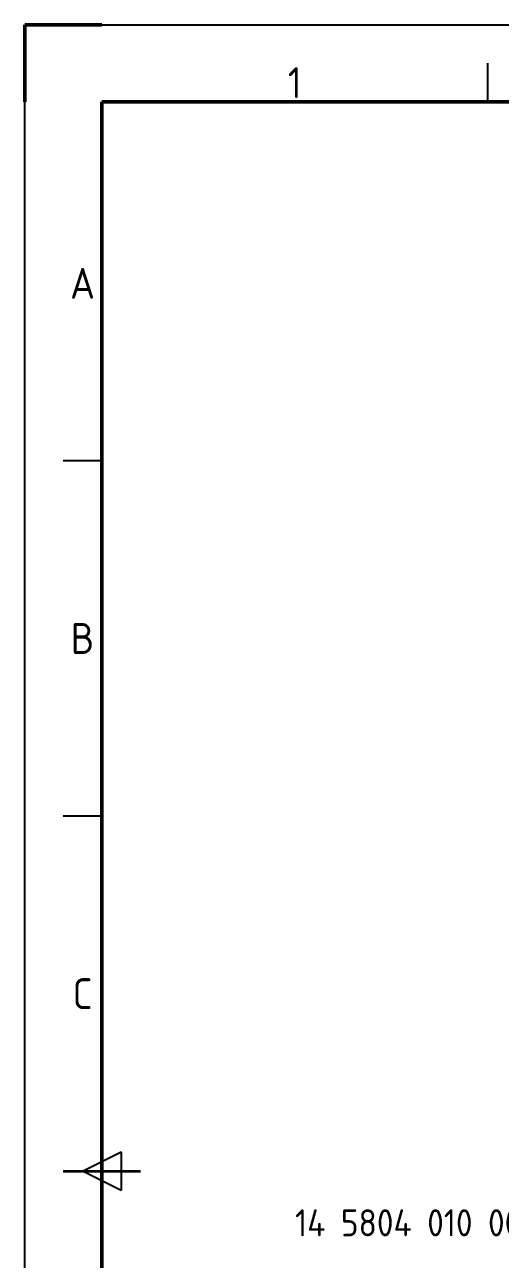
# Model space of a CAD drawing. Header units: millimetres. Extents: x 0 to 210, y 0 to 148.
# Drawn here: x 0 to 30.8, y 68.5 to 148.5 of the extents above; entities that cross this region are included whole.
import ezdxf
from ezdxf.enums import TextEntityAlignment as Align

# ---------------------------------------------------------------- set-up
doc = ezdxf.new("R2010")
doc.units = ezdxf.units.MM
doc.header["$LTSCALE"] = 0.5
for name, color, linetype, lineweight in [('AM_0', 7, 'Continuous', 50), ('AM_5', 3, 'Continuous', 25), ('AM_BOR', 7, 'Continuous', 50)]:
    doc.layers.add(name, color=color, linetype=linetype, lineweight=lineweight)
doc.styles.add('ACGBTS', font='isocp.shx', dxfattribs={"bigfont": 'gbcbig.shx'})
doc.styles.get("Standard").update_dxf_attribs({"font": 'ISOCP.SHX', "bigfont": 'gbcbig.shx'})

# ---------------------------------------------------------------- blocks, each defined once
blk = doc.blocks.new('GB_A3')
for p, q in [((410, 287), (10, 287)), ((10, 287), (10, 10))]:
    blk.add_line(p, q)
at = {"layer": 'AM_BOR'}
for p, q in [((10, 297), (0, 297)), ((0, 297), (0, 287))]:
    blk.add_line(p, q, dxfattribs=at)
at = {"layer": 'AM_BOR', "color": 1, "lineweight": 25}
for p, q in [((0, 297), (420, 297)), ((0, 0), (0, 297)), ((60, 287), (60, 292)), ((10, 240.5), (5, 240.5)), ((10, 194.5), (5, 194.5)), ((7.5, 148.5), (12.5, 151)), ((12.5, 151), (12.5, 146)), ((12.5, 146), (7.5, 148.5))]:
    blk.add_line(p, q, dxfattribs=at)
at = {"layer": 'AM_BOR', "color": 2, "lineweight": 35}
blk.add_line((5, 148.5), (15, 148.5), dxfattribs=at)
at = {"layer": 'AM_BOR', "color": 1, "lineweight": 25, "style": 'ACGBTS'}
for s, p in [('1', (35, 289.5)), ('A', (7.5, 263.5)), ('B', (7.5, 217.5)), ('C', (7.5, 171.5))]:
    blk.add_text(s, height=4, dxfattribs=at).set_placement(p, align=Align.MIDDLE)
blk = doc.blocks.new('*S212')
at = {"layer": 'AM_5', "color": 3, "linetype": 'Continuous'}
for p, q in [((46.01, 73.824), (51.147, 84.791)), ((45.135, 73.824), (46.01, 73.824))]:
    blk.add_line(p, q, dxfattribs=at)
blk.add_trace([(51.411, 84.667), (50.883, 84.915), (51.89, 86.376)], dxfattribs=at)
at = {"layer": 'AM_5', "color": 2, "insert": (44.26, 74.699), "char_height": 1.75, "attachment_point": 3}
blk.add_mtext('连接器型号及供应商\\P14 5804 010 000 829+   京瓷\\P', dxfattribs=at)

msp = doc.modelspace()

# ---------------------------------------------------------------- block references
at = {"layer": 'AM_0', "lineweight": 0, "xscale": 0.5, "yscale": 0.5, "zscale": 0.5}
msp.add_blockref('GB_A3', (0, 0), dxfattribs=at)
at = {"layer": 'AM_5'}
msp.add_blockref('*S212', (0, 0), dxfattribs=at)

doc.saveas('drawing.dxf')
